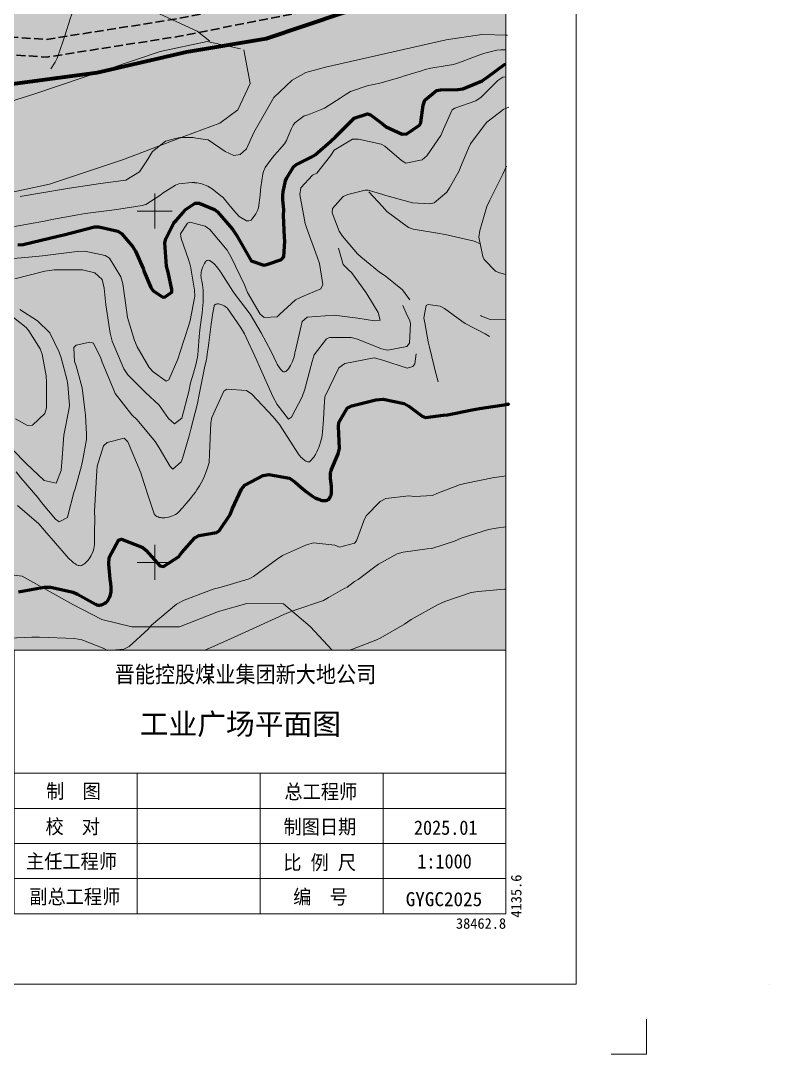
# Model space of a CAD drawing. Header units: inches. Extents: x 38461960 to 38462875, y 4135560 to 4136840.
# Drawn here: x 38462661.8 to 38462875, y 4135560 to 4135854.2 of the extents above; entities that cross this region are included whole.
import ezdxf

# ---------------------------------------------------------------- set-up
doc = ezdxf.new("R2010")
doc.units = ezdxf.units.IN
doc.header["$MEASUREMENT"] = 0
doc.linetypes.add('建筑中的公路', pattern=[0.006, 0.0025, -0.001, 0.0025])
doc.layers.get('0').update_dxf_attribs({"lineweight": 0})
doc.layers.add('图形修饰', color=7, linetype='Continuous', lineweight=0)
doc.layers.add('经纬网', color=7, linetype='Continuous', lineweight=0)
doc.layers.add('地面等高线', color=3, linetype='Continuous', lineweight=0, true_color=0x00ff00)
doc.layers.add('河流', color=4, linetype='Continuous', lineweight=0, true_color=0x00ffff)
doc.styles.add('仿宋', font='')
doc.styles.add('宋体', font='')
doc.styles.add('黑体', font='')
doc.styles.get('仿宋').set_extended_font_data('仿宋')
doc.styles.get('宋体').set_extended_font_data('宋体')
doc.styles.get('黑体').set_extended_font_data('黑体')

msp = doc.modelspace()

# ---------------------------------------------------------------- hatches: boundary and pattern name
at = {"lineweight": 120, "true_color": 0x00ff00}
h = msp.add_hatch(dxfattribs=at)
h.set_pattern_fill('巨砾', color=3, scale=8333.333333, style=0, pattern_type=2)
h.set_pattern_definition([(97.35238, (38462017.5, 4135612.5), (-150, 1150), [1.3024, -1561.5476]), (112.47943, (38462017.3333, 4135613.7917), (350, -850), [1.3077, -1567.9278]), (127.74681, (38462016.8333, 4135615), (850, -1100), [1.3068, -1958.92276]), (142.25319, (38462016.0333, 4135616.0333), (-1100, 850), [1.3068, -1958.92276]), (157.52057, (38462015, 4135616.8333), (-850, 350), [1.3077, -1567.9278]), (172.64762, (38462013.7917, 4135617.3333), (1150, -150), [1.3024, -1561.5476]), (187.35238, (38462012.5, 4135617.5), (-1150, -150), [1.3024, -1561.5476]), (202.47943, (38462011.2083, 4135617.3333), (850, 350), [1.3077, -1567.9278]), (217.74681, (38462010, 4135616.8333), (1100, 850), [1.3068, -1958.92276]), (232.25319, (38462008.9667, 4135616.0333), (-850, -1100), [1.3068, -1958.92276]), (247.52057, (38462008.1667, 4135615), (-350, -850), [1.3077, -1567.9278]), (262.64762, (38462007.6667, 4135613.7917), (150, 1150), [1.3024, -1561.5476]), (277.35238, (38462007.5, 4135612.5), (150, -1150), [1.3024, -1561.5476]), (292.47943, (38462007.6667, 4135611.2083), (-350, 850), [1.3077, -1567.9278]), (307.74681, (38462008.1667, 4135610), (-850, 1100), [1.3068, -1958.92276]), (322.25319, (38462008.9667, 4135608.9667), (1100, -850), [1.3068, -1958.92276]), (337.52057, (38462010, 4135608.1667), (850, -350), [1.3077, -1567.9278]), (352.64762, (38462011.2083, 4135607.6667), (-1150, 150), [1.3024, -1561.5476]), (7.35238, (38462012.5, 4135607.5), (1150, 150), [1.3024, -1561.5476]), (22.47943, (38462013.7917, 4135607.6667), (-850, -350), [1.3077, -1567.9278]), (37.74681, (38462015, 4135608.1667), (-1100, -850), [1.3068, -1958.92276]), (52.25319, (38462016.0333, 4135608.9667), (850, 1100), [1.3068, -1958.92276]), (67.52057, (38462016.8333, 4135610), (350, 850), [1.3077, -1567.9278]), (82.64762, (38462017.3333, 4135611.2083), (-150, -1150), [1.3024, -1561.5476]), (97.35238, (38461992.5, 4135587.5), (-150, 1150), [1.3024, -1561.5476]), (112.47943, (38461992.3333, 4135588.7917), (350, -850), [1.3077, -1567.9278]), (127.74681, (38461991.8333, 4135590), (850, -1100), [1.3068, -1958.92276]), (142.25319, (38461991.0333, 4135591.0333), (-1100, 850), [1.3068, -1958.92276]), (157.52057, (38461990, 4135591.8333), (-850, 350), [1.3077, -1567.9278]), (172.64762, (38461988.7917, 4135592.3333), (1150, -150), [1.3024, -1561.5476]), (187.35238, (38461987.5, 4135592.5), (-1150, -150), [1.3024, -1561.5476]), (202.47943, (38461986.2083, 4135592.3333), (850, 350), [1.3077, -1567.9278]), (217.74681, (38461985, 4135591.8333), (1100, 850), [1.3068, -1958.92276]), (232.25319, (38461983.9667, 4135591.0333), (-850, -1100), [1.3068, -1958.92276]), (247.52057, (38461983.1667, 4135590), (-350, -850), [1.3077, -1567.9278]), (262.64762, (38461982.6667, 4135588.7917), (150, 1150), [1.3024, -1561.5476]), (277.35238, (38461982.5, 4135587.5), (150, -1150), [1.3024, -1561.5476]), (292.47943, (38461982.6667, 4135586.2083), (-350, 850), [1.3077, -1567.9278]), (307.74681, (38461983.1667, 4135585), (-850, 1100), [1.3068, -1958.92276]), (322.25319, (38461983.9667, 4135583.9667), (1100, -850), [1.3068, -1958.92276]), (337.52057, (38461985, 4135583.1667), (850, -350), [1.3077, -1567.9278]), (352.64762, (38461986.2083, 4135582.6667), (-1150, 150), [1.3024, -1561.5476]), (7.35238, (38461987.5, 4135582.5), (1150, 150), [1.3024, -1561.5476]), (22.47943, (38461988.7917, 4135582.6667), (-850, -350), [1.3077, -1567.9278]), (37.74681, (38461990, 4135583.1667), (-1100, -850), [1.3068, -1958.92276]), (52.25319, (38461991.0333, 4135583.9667), (850, 1100), [1.3068, -1958.92276]), (67.52057, (38461991.8333, 4135585), (350, 850), [1.3077, -1567.9278]), (82.64762, (38461992.3333, 4135586.2083), (-150, -1150), [1.3024, -1561.5476])])
h.paths.add_polyline_path([(38462660, 4135600), (38462660, 4135675), (38462800, 4135675), (38462800, 4136800), (38462000, 4136800), (38462000, 4135600)], flags=17)
h.paths.add_polyline_path([(38462396.93, 4136644.89), (38462451.42, 4136622.46), (38462487.74, 4136600.87), (38462505.33, 4136589.81), (38462503.48, 4136560.97), (38462492.45, 4136536.45), (38462489.06, 4136523.08), (38462478.39, 4136495.53), (38462468.47, 4136462.35), (38462468.2, 4136443.1), (38462476.65, 4136393.87), (38462478.05, 4136375.59), (38462476.15, 4136365.62), (38462473.19, 4136361.37), (38462467.55, 4136359.33), (38462461.56, 4136358.29), (38462450.42, 4136355.44), (38462448.26, 4136353.21), (38462447, 4136341.8), (38462449.04, 4136311.33), (38462448.21, 4136269.54), (38462447.17, 4136256.39), (38462447.75, 4136243.19), (38462448.23, 4136239.77), (38462448.78, 4136236.96), (38462449.26, 4136235.12), (38462458.24, 4136213.14), (38462472.79, 4136161.02), (38462480.46, 4136112.33), (38462477.29, 4135986.92), (38462472.12, 4135891.12), (38462475.29, 4135864.27), (38462478.87, 4135842.7), (38462473.98, 4135822.18), (38462401.35, 4135733.71), (38462325.15, 4135660.69), (38462251.07, 4135600.02), (38462101.17, 4135603.82), (38462175.51, 4135691.05), (38462233.46, 4135765.13), (38462243.78, 4135793.44), (38462248.27, 4135805.88), (38462259.92, 4135837.63), (38462296.44, 4135908.69), (38462304.1, 4135930.5), (38462264.94, 4135961.98), (38462265.47, 4136026.01), (38462271.71, 4136058.7), (38462279.64, 4136078.81), (38462310.86, 4136106.33), (38462297.49, 4136133.43), (38462238.64, 4136182.82), (38462195.33, 4136180.71), (38462177.89, 4136193.49), (38462167.97, 4136218.63), (38462184.49, 4136241.46), (38462199.06, 4136246.01), (38462221.42, 4136258.45), (38462242.06, 4136288.87), (38462219.3, 4136310.84), (38462202.63, 4136311.63), (38462180.14, 4136325.12), (38462175.38, 4136354.76), (38462180.14, 4136398.68), (38462188.75, 4136421.38), (38462204.47, 4136444.93), (38462208.06, 4136473.11), (38462197.85, 4136513.99), (38462193.09, 4136530.92), (38462193.9, 4136584.41), (38462197.08, 4136626.22), (38462223.54, 4136719.35), (38462246.29, 4136716.18), (38462287.94, 4136693.24), (38462313.34, 4136680.54), (38462352.5, 4136663.87), (38462375.49, 4136651.58)], flags=0)

# ---------------------------------------------------------------- linework, layer by layer
at = {"color": 7, "lineweight": 30}
msp.add_line((38462875, 4135580), (38462875, 4135580), dxfattribs=at)
at = {"color": 7, "lineweight": 0}
for p, q in [((38462840, 4135560), (38462840, 4135570)), ((38462830, 4135560), (38462840, 4135560))]:
    msp.add_line(p, q, dxfattribs=at)
at = {"color": 7, "lineweight": 20, "flags": 128}
msp.add_lwpolyline([(38461980, 4135580), (38462820, 4135580), (38462820, 4136820), (38462820, 4136820), (38461980, 4136820), (38461980, 4136820), (38461980, 4135580)], dxfattribs=at)
at = {"color": 7, "lineweight": 9, "flags": 128}
msp.add_lwpolyline([(38462000, 4136800), (38462000, 4135600), (38462800, 4135600), (38462800, 4136800), (38462800, 4136800), (38462000, 4136800)], dxfattribs=at)
at = {"color": 7, "linetype": '建筑中的公路', "lineweight": 30, "ltscale": 1000, "flags": 128}
for points in [[(38462417.51, 4135856.83), (38462460.35, 4135854.65), (38462511.42, 4135855.18), (38462539.99, 4135852.01), (38462602.96, 4135853.07), (38462669.11, 4135848.83), (38462706.15, 4135854.65), (38462743.72, 4135862.06), (38462773.36, 4135874.76), (38462800, 4135884.75)], [(38462416.02, 4135851.9), (38462460.25, 4135849.65), (38462511.17, 4135850.18), (38462539.76, 4135847), (38462602.85, 4135848.06), (38462669.34, 4135843.81), (38462707.02, 4135849.73), (38462745.21, 4135857.26), (38462775.22, 4135870.12), (38462800, 4135879.41)]]:
    msp.add_lwpolyline(points, dxfattribs=at)
at = {"layer": '图形修饰', "color": 7}
for p, q in [((38462800, 4135640), (38462660, 4135640)), ((38462695, 4135600), (38462695, 4135640)), ((38462730, 4135600), (38462730, 4135640)), ((38462765, 4135600), (38462765, 4135640)), ((38462800, 4135630), (38462660, 4135630)), ((38462800, 4135620), (38462660, 4135620)), ((38462800, 4135610), (38462660, 4135610))]:
    msp.add_line(p, q, dxfattribs=at)
at = {"layer": '图形修饰', "color": 7, "linetype": 'Continuous', "lineweight": 9, "flags": 128}
msp.add_lwpolyline([(38462660, 4135600), (38462800, 4135600), (38462800, 4135675), (38462660, 4135675), (38462660, 4135600)], dxfattribs=at)
at = {"layer": '地面等高线', "color": 55, "lineweight": 18, "true_color": 0xa59152, "flags": 128}
for points in [[(38462556.21, 4135829.12), (38462600.54, 4135853.29), (38462627.31, 4135865.36), (38462648.07, 4135873.31), (38462659.22, 4135874.31), (38462667.61, 4135873.36), (38462676.8, 4135869.3), (38462692.07, 4135860.44), (38462712.07, 4135851.21), (38462715.72, 4135848.36)], [(38462691, 4135861.05), (38462689.87, 4135861.07), (38462689.16, 4135861.1), (38462687, 4135861.11), (38462684.2, 4135861.65), (38462683.49, 4135861.79), (38462681.26, 4135861.96), (38462678.49, 4135860.31), (38462677.91, 4135859.57), (38462676.29, 4135855.76), (38462676.01, 4135854.95), (38462674.42, 4135849.88), (38462673.94, 4135848.46), (38462672.18, 4135843.5), (38462671.64, 4135842.36), (38462670.37, 4135840.43)], [(38462711.73, 4135820.74), (38462715.17, 4135820.29), (38462720.09, 4135816.95), (38462722.55, 4135815.77), (38462724.33, 4135816.12), (38462726.12, 4135817.71), (38462728.18, 4135822.34), (38462733.91, 4135832.29), (38462739.17, 4135837.27), (38462743, 4135839.42), (38462748.6, 4135840.98), (38462782.96, 4135848.71), (38462793.1, 4135850.21), (38462800.43, 4135850.05), (38462800, 4135850.06)], [(38462564.08, 4135783.76), (38462576.42, 4135793.95), (38462593.54, 4135805.8), (38462612.6, 4135815.54), (38462633.08, 4135823.08), (38462665.6, 4135833.24), (38462701.53, 4135845.43), (38462714.91, 4135848.2), (38462724.39, 4135846.12)], [(38462711.34, 4135808.04), (38462711.99, 4135808), (38462712.54, 4135807.93), (38462713.15, 4135807.81), (38462715.07, 4135807.11), (38462715.83, 4135806.63), (38462716.34, 4135806.27), (38462718.83, 4135804.36), (38462719.44, 4135803.85), (38462720.24, 4135802.9), (38462722.4, 4135800.2), (38462723.23, 4135799.33), (38462724.02, 4135798.48), (38462726.08, 4135797.16), (38462726.81, 4135797.16), (38462727.46, 4135797.41), (38462728.82, 4135799.18), (38462729.3, 4135800.16), (38462729.52, 4135800.88), (38462730.01, 4135804.55), (38462730.1, 4135805.92), (38462730.17, 4135806.8), (38462730.74, 4135810.57), (38462730.97, 4135811.29), (38462731.41, 4135812.34), (38462733.24, 4135814.87), (38462734.04, 4135815.81), (38462734.88, 4135816.71), (38462736.97, 4135819.13), (38462737.52, 4135820.07), (38462737.93, 4135821.01), (38462738.92, 4135823.51), (38462739.44, 4135824.45), (38462739.84, 4135825.07), (38462742.5, 4135827.05), (38462743.27, 4135827.3), (38462744.32, 4135827.65), (38462747.2, 4135828.76), (38462748.29, 4135829.3), (38462749.42, 4135829.94), (38462752.81, 4135832.14), (38462754.2, 4135833.04), (38462755.76, 4135833.97), (38462760.49, 4135835.64), (38462762.31, 4135836.03), (38462764.06, 4135836.38), (38462768.49, 4135837.59), (38462770.1, 4135838.12), (38462771.15, 4135838.44), (38462775.95, 4135839.94), (38462777.01, 4135840.26), (38462778.64, 4135840.61), (38462783.3, 4135841.38), (38462785.08, 4135841.73), (38462786.79, 4135842.27), (38462791.01, 4135843.87), (38462792.57, 4135844.44), (38462794.03, 4135844.94), (38462797.41, 4135845.75), (38462798.57, 4135845.86), (38462799.3, 4135845.89), (38462800, 4135845.86)], [(38462694.23, 4135763.16), (38462694.95, 4135761.34), (38462698.43, 4135755.45), (38462699.52, 4135754.24), (38462703.25, 4135751.56), (38462703.98, 4135752), (38462706.54, 4135757.79), (38462707.23, 4135759.9), (38462709.68, 4135767.51), (38462710.12, 4135768.81), (38462711.39, 4135775.74), (38462711.35, 4135777.52), (38462710.19, 4135784.33), (38462709.58, 4135786.24), (38462707.53, 4135792.2), (38462707.29, 4135793.46), (38462709.32, 4135796.57), (38462709.97, 4135796.86), (38462714.38, 4135795.71), (38462715.72, 4135794.7), (38462720.57, 4135788.81), (38462721.74, 4135786.83), (38462725.54, 4135778.96), (38462726.39, 4135776.85), (38462729.98, 4135770.64), (38462731.12, 4135769.67), (38462734.85, 4135769.86), (38462735.5, 4135770.51), (38462740.12, 4135774.76), (38462741.87, 4135775.53), (38462747.3, 4135777.83), (38462747.87, 4135779.04), (38462746.91, 4135785.04), (38462746.26, 4135786.95), (38462743.32, 4135795.02), (38462742.79, 4135796.48), (38462741.31, 4135804.67), (38462741.59, 4135806.57), (38462744.92, 4135810.22), (38462746.14, 4135810.74), (38462750.08, 4135815.72), (38462751.13, 4135817.3), (38462756.33, 4135820.41), (38462757.99, 4135820.49), (38462764.47, 4135819.06), (38462765.52, 4135818.49), (38462770.26, 4135814.39), (38462771.47, 4135813.62), (38462776.14, 4135814.58), (38462777.43, 4135815.72), (38462781.5, 4135821.46), (38462782.19, 4135823.25), (38462784.67, 4135828.75), (38462785.4, 4135829.24), (38462791.4, 4135831.38), (38462792.9, 4135832.39), (38462797.65, 4135837.12), (38462799.11, 4135838.05), (38462800, 4135838.22)], [(38462711.73, 4135820.74), (38462710.92, 4135820.91), (38462707.27, 4135820.89), (38462706.25, 4135820.75), (38462703.08, 4135819.85), (38462699.36, 4135816.91), (38462697.56, 4135813.98), (38462695.67, 4135811.14), (38462691.78, 4135808.82), (38462690.26, 4135808.55), (38462683.91, 4135807.72), (38462682.12, 4135807.42), (38462675.73, 4135806.51), (38462674.62, 4135806.31), (38462667.83, 4135805.14), (38462661.65, 4135804.11)], [(38462711.27, 4135808.08), (38462710.52, 4135808.15), (38462706.87, 4135807.75), (38462705.89, 4135807.35), (38462702.35, 4135805.22), (38462701.43, 4135804.45), (38462697.41, 4135801.89), (38462696.39, 4135801.58), (38462689.77, 4135800.48), (38462687.75, 4135800.28), (38462680.15, 4135799.28), (38462678.05, 4135798.88), (38462670.69, 4135797.54), (38462668.63, 4135797.14), (38462660.08, 4135795.56)], [(38462761, 4135805.44), (38462764.85, 4135801.31), (38462766.1, 4135799.85), (38462772.25, 4135795.26)], [(38462772.25, 4135795.26), (38462773.55, 4135794.81), (38462781.09, 4135793.62), (38462783.19, 4135793.21), (38462790.97, 4135791.42), (38462792.71, 4135790.69)], [(38462656.61, 4135786.2), (38462666.14, 4135787.04), (38462668.04, 4135787.28), (38462677.89, 4135788.52), (38462680.08, 4135788.55), (38462685.92, 4135787.33), (38462687.09, 4135786.6), (38462690.37, 4135781.28), (38462690.93, 4135779.26), (38462692.09, 4135771.07), (38462692.25, 4135769.69), (38462694.23, 4135763.16)], [(38462734.89, 4135756.39), (38462735.12, 4135755.98), (38462735.59, 4135755.27), (38462735.78, 4135755.02), (38462735.95, 4135754.82), (38462736.25, 4135754.52), (38462736.47, 4135754.36), (38462736.63, 4135754.27), (38462736.74, 4135754.22), (38462736.91, 4135754.2), (38462737.06, 4135754.23), (38462737.28, 4135754.35), (38462737.5, 4135754.5), (38462737.7, 4135754.69), (38462737.88, 4135754.89), (38462738.06, 4135755.1), (38462738.38, 4135755.55), (38462738.65, 4135755.99), (38462738.87, 4135756.4), (38462739.22, 4135757.17), (38462739.45, 4135757.77), (38462739.6, 4135758.21), (38462739.77, 4135758.88), (38462739.88, 4135759.51), (38462739.91, 4135759.74), (38462739.94, 4135759.97), (38462741.98, 4135768.52), (38462743.36, 4135769.81), (38462751.1, 4135770.33), (38462757.87, 4135769.5), (38462762.53, 4135768.77), (38462764.15, 4135768.89), (38462763.66, 4135771.16), (38462760.63, 4135775.98), (38462760.03, 4135777), (38462756.02, 4135782.48), (38462755.25, 4135783.21), (38462753.68, 4135784.8), (38462752.32, 4135789.42)], [(38462660.13, 4135780.68), (38462668.73, 4135782.86), (38462671.4, 4135783.22), (38462679.43, 4135783.29), (38462682.95, 4135782.43), (38462685.01, 4135780.52), (38462685.62, 4135778.01), (38462686.1, 4135773.31), (38462687.3, 4135765.28), (38462687.86, 4135762.93), (38462691.18, 4135755.1), (38462692.35, 4135753.4), (38462697.37, 4135748.36), (38462701.21, 4135744.79), (38462703.88, 4135740.94), (38462705.62, 4135739.39), (38462707.73, 4135741.05), (38462709.73, 4135748.63), (38462710.22, 4135751.14), (38462711, 4135753.89), (38462711.78, 4135756.65), (38462712, 4135757.57), (38462712.15, 4135758.39), (38462712.25, 4135759.11), (38462712.37, 4135760.39), (38462712.62, 4135764.23), (38462712.83, 4135766.21), (38462713.3, 4135769.69), (38462713.47, 4135771), (38462713.6, 4135772.15), (38462713.69, 4135773.15), (38462713.76, 4135774.02), (38462713.82, 4135775.54), (38462713.81, 4135776.68), (38462713.76, 4135777.53), (38462713.71, 4135778.16), (38462713.59, 4135779.11), (38462713.41, 4135780.06), (38462713.33, 4135780.43), (38462713.25, 4135780.81), (38462713.2, 4135781.11), (38462713.15, 4135781.67), (38462713.17, 4135782.17), (38462713.22, 4135782.6), (38462713.3, 4135782.98), (38462713.49, 4135783.64), (38462713.68, 4135784.12), (38462713.85, 4135784.48), (38462714.14, 4135785.02), (38462714.47, 4135785.54), (38462714.58, 4135785.68), (38462714.69, 4135785.79), (38462714.8, 4135785.87), (38462715.02, 4135785.96), (38462715.25, 4135785.99), (38462715.48, 4135785.95), (38462715.69, 4135785.88), (38462715.9, 4135785.77), (38462716.1, 4135785.65), (38462716.48, 4135785.36), (38462716.82, 4135785.05), (38462717.11, 4135784.74), (38462717.6, 4135784.17), (38462717.95, 4135783.73), (38462718.2, 4135783.4), (38462718.53, 4135782.93), (38462718.68, 4135782.71), (38462718.82, 4135782.51), (38462718.86, 4135782.45), (38462722.21, 4135777.22), (38462722.86, 4135776.21), (38462727.15, 4135770.65), (38462730.3, 4135765.29), (38462733.17, 4135760.02), (38462733.92, 4135758.42), (38462734.67, 4135756.82), (38462734.89, 4135756.39)], [(38462656.78, 4135735.1), (38462662.32, 4135729.17), (38462663.41, 4135728.11), (38462668.51, 4135723.32), (38462671.91, 4135722.55), (38462673.34, 4135726.15), (38462673.59, 4135729.72), (38462674.12, 4135736.16), (38462675.51, 4135743.45), (38462675.68, 4135744.67), (38462675.24, 4135750.59), (38462674.92, 4135752.13), (38462673.31, 4135758.17), (38462672.78, 4135759.83), (38462670.08, 4135765.35), (38462666.6, 4135768.72), (38462661.62, 4135772.01)], [(38462660.3, 4135740.89), (38462662.05, 4135739.93), (38462663.79, 4135738.97), (38462665.21, 4135739.05), (38462668.74, 4135742.37), (38462669.15, 4135744.03), (38462669.16, 4135751.17), (38462669.04, 4135753.11), (38462667.96, 4135759.27), (38462667.39, 4135760.77), (38462664.16, 4135765.93), (38462663.35, 4135766.82), (38462658.01, 4135771.12)], [(38462660.49, 4135725.77), (38462661.82, 4135724.06), (38462666.68, 4135718.46), (38462667.77, 4135717), (38462671.78, 4135712.34), (38462672.75, 4135711.52), (38462675.18, 4135712.78), (38462675.3, 4135713.63), (38462676.93, 4135719.86), (38462677.38, 4135720.96), (38462679.18, 4135727.48), (38462679.54, 4135729.26), (38462680.53, 4135735.02), (38462680.57, 4135736.48), (38462680.25, 4135741.87), (38462680.13, 4135743.41), (38462679.29, 4135749.65), (38462679.05, 4135750.7), (38462677.6, 4135755.93), (38462677.16, 4135757.15), (38462676.96, 4135761.16), (38462677.65, 4135761.85), (38462681.5, 4135762.7), (38462682.51, 4135762.41), (38462684.61, 4135758.15), (38462685.02, 4135756.98), (38462688.13, 4135749.47), (38462688.73, 4135748.09), (38462693.46, 4135741.97), (38462695, 4135740.59), (38462700.14, 4135734.42), (38462701.23, 4135732.59), (38462704.42, 4135727.28), (38462705.11, 4135726.51), (38462707.55, 4135728.61), (38462707.91, 4135729.54), (38462709.75, 4135736.02), (38462710.28, 4135737.89), (38462712.15, 4135745.18), (38462712.56, 4135747.29), (38462714.16, 4135755.35), (38462714.6, 4135757.33), (38462714.78, 4135758.33), (38462714.95, 4135759.33), (38462715.22, 4135761.03), (38462715.42, 4135762.52), (38462716.04, 4135767.75), (38462716.21, 4135769.05), (38462716.51, 4135771), (38462716.68, 4135771.97), (38462716.88, 4135772.94), (38462716.96, 4135773.16), (38462717.08, 4135773.31), (38462717.23, 4135773.42), (38462717.4, 4135773.49), (38462717.57, 4135773.53), (38462717.76, 4135773.55), (38462718.13, 4135773.54), (38462718.49, 4135773.48), (38462718.81, 4135773.39), (38462719.37, 4135773.18), (38462719.77, 4135772.99), (38462720.05, 4135772.82), (38462720.42, 4135772.55), (38462720.57, 4135772.41), (38462720.7, 4135772.27), (38462720.77, 4135772.19), (38462720.83, 4135772.12), (38462724.43, 4135766.92), (38462725.52, 4135765.06), (38462729.03, 4135757.43), (38462729.76, 4135755.93), (38462733.64, 4135747.21), (38462734.85, 4135744.98), (38462738.12, 4135740.76), (38462738.98, 4135741.29), (38462741.94, 4135747.12), (38462742.72, 4135749.31), (38462744.84, 4135757.21), (38462745.37, 4135759.03), (38462748.9, 4135763.6), (38462749.71, 4135764.01), (38462755.91, 4135764.04), (38462757.74, 4135763.51), (38462764.54, 4135760.82), (38462766.32, 4135760.41), (38462771.75, 4135761.46), (38462772.57, 4135762.43), (38462772.82, 4135768.02)], [(38462772.82, 4135768.02), (38462772.54, 4135769.04), (38462771.91, 4135770.24), (38462770.66, 4135773.14)], [(38462792.73, 4135770.24), (38462793.05, 4135770.06)], [(38462793.05, 4135770.06), (38462795.48, 4135769.08), (38462800, 4135768.99)], [(38462747.67, 4135736.29), (38462747.75, 4135737.09), (38462748.01, 4135740.68), (38462748.26, 4135744.27), (38462748.47, 4135747.07), (38462752.37, 4135755.33), (38462754.12, 4135756.58), (38462762.47, 4135758.19), (38462764.9, 4135757.58), (38462771.91, 4135755.26), (38462773.45, 4135755.74), (38462774.07, 4135756.53), (38462774.44, 4135759.32)], [(38462680.23, 4135699.84), (38462680.49, 4135700.08), (38462680.95, 4135700.57), (38462681.33, 4135701.06), (38462681.64, 4135701.52), (38462681.89, 4135701.94), (38462682.09, 4135702.31), (38462682.39, 4135703), (38462682.57, 4135703.52), (38462682.68, 4135703.91), (38462682.79, 4135704.5), (38462682.83, 4135705.08), (38462682.87, 4135708.74), (38462682.92, 4135712.4), (38462682.84, 4135714.59), (38462683.47, 4135726.06), (38462683.59, 4135727.43), (38462685.43, 4135733.19), (38462686.48, 4135734.16), (38462691.27, 4135735.36), (38462692.36, 4135734.35), (38462696.03, 4135725.47), (38462696.88, 4135722.71), (38462698.32, 4135718.39), (38462699.76, 4135714.06), (38462699.84, 4135713.86), (38462699.94, 4135713.69), (38462700.05, 4135713.53), (38462700.32, 4135713.27), (38462700.62, 4135713.07), (38462700.94, 4135712.93), (38462701.27, 4135712.82), (38462701.6, 4135712.76), (38462701.93, 4135712.71), (38462702.25, 4135712.7), (38462702.87, 4135712.71), (38462703.42, 4135712.78), (38462703.91, 4135712.87), (38462704.33, 4135712.98), (38462705.04, 4135713.22), (38462705.54, 4135713.45), (38462705.88, 4135713.64), (38462706.35, 4135713.96), (38462706.55, 4135714.13), (38462706.73, 4135714.31), (38462707.88, 4135715.55), (38462708.88, 4135716.66), (38462709.73, 4135717.65), (38462710.46, 4135718.54), (38462711.07, 4135719.33), (38462711.59, 4135720.03), (38462712.02, 4135720.66), (38462712.74, 4135721.78), (38462713.23, 4135722.64), (38462713.58, 4135723.3), (38462714.04, 4135724.31), (38462714.45, 4135725.34), (38462714.99, 4135726.87), (38462715.53, 4135728.4), (38462715.62, 4135730.87), (38462715.99, 4135739.74), (38462716.24, 4135741.24), (38462719.62, 4135748.73), (38462720.51, 4135749.34), (38462726.14, 4135748.89), (38462727.6, 4135747.83), (38462733.75, 4135741.38), (38462735.53, 4135739.22), (38462740.95, 4135730.79), (38462741.04, 4135730.66), (38462741.14, 4135730.53), (38462741.29, 4135730.35), (38462741.61, 4135729.98), (38462741.93, 4135729.65), (38462742.24, 4135729.37), (38462742.51, 4135729.15), (38462742.76, 4135728.97), (38462742.97, 4135728.84), (38462743.16, 4135728.74), (38462743.48, 4135728.63), (38462743.7, 4135728.59), (38462743.86, 4135728.6), (38462744.08, 4135728.66), (38462744.19, 4135728.72), (38462744.28, 4135728.8), (38462744.64, 4135729.18), (38462744.96, 4135729.57), (38462745.25, 4135729.95), (38462745.75, 4135730.72), (38462746.15, 4135731.44), (38462746.47, 4135732.11), (38462746.73, 4135732.71), (38462746.93, 4135733.24), (38462747.23, 4135734.2), (38462747.42, 4135734.92), (38462747.53, 4135735.47), (38462747.67, 4135736.29)], [(38462685.32, 4135675.62), (38462686.54, 4135674.97), (38462691.16, 4135675.33), (38462692.74, 4135676.09), (38462698.1, 4135681.03), (38462699.11, 4135682.12), (38462706.18, 4135688.07), (38462708.33, 4135689.24), (38462716.6, 4135692.39), (38462718.95, 4135692.91), (38462726.9, 4135695.33), (38462728.15, 4135696.02), (38462734.61, 4135700.71), (38462736.39, 4135701.96), (38462743.2, 4135705.03), (38462745.19, 4135705.59), (38462751.27, 4135704.94), (38462752.61, 4135704.33), (38462756.9, 4135705.45), (38462757.43, 4135706.18), (38462759.55, 4135711.81), (38462760.24, 4135713.27), (38462764.18, 4135717.36), (38462765.84, 4135718.21), (38462772.33, 4135718.97), (38462773.95, 4135718.72), (38462779.13, 4135719.04), (38462780.35, 4135719.56), (38462786.76, 4135722.06), (38462788.26, 4135722.43), (38462796.69, 4135724.16), (38462798.96, 4135724.48), (38462800, 4135724.65)], [(38462660.88, 4135716.16), (38462666.99, 4135711.01), (38462668.57, 4135709.06), (38462674.88, 4135701.87), (38462674.98, 4135701.75), (38462675.08, 4135701.63), (38462675.29, 4135701.39), (38462675.72, 4135700.91), (38462676.15, 4135700.5), (38462676.54, 4135700.15), (38462676.9, 4135699.86), (38462677.22, 4135699.64), (38462677.51, 4135699.47), (38462677.75, 4135699.33), (38462678.17, 4135699.16), (38462678.48, 4135699.09), (38462678.71, 4135699.06), (38462679.03, 4135699.09), (38462679.18, 4135699.14), (38462679.33, 4135699.2), (38462679.65, 4135699.39), (38462679.95, 4135699.61), (38462680.23, 4135699.84)], [(38462754.82, 4135692.99), (38462756.88, 4135694.55), (38462757.89, 4135695.15), (38462762.27, 4135698.43), (38462763.67, 4135699.47), (38462769.05, 4135702.44), (38462770.7, 4135702.87), (38462777.59, 4135703.82), (38462778.86, 4135703.95), (38462785.32, 4135706.08), (38462787.2, 4135706.9), (38462795.06, 4135709.33), (38462797.24, 4135709.75), (38462800, 4135710.13)], [(38462720.55, 4135677.75), (38462727.81, 4135681.07), (38462737.58, 4135685.55), (38462740.14, 4135686.52), (38462748.05, 4135689.14), (38462749.51, 4135689.99), (38462754.13, 4135692.62), (38462754.78, 4135692.82)], [(38462755.44, 4135675), (38462756.28, 4135675.28), (38462762.97, 4135677.89), (38462764.19, 4135678.45), (38462771.1, 4135682.42), (38462773.02, 4135683.71), (38462780.55, 4135687.89), (38462782.64, 4135688.88), (38462790.07, 4135691.4), (38462792.07, 4135691.69), (38462799.57, 4135692.38), (38462800, 4135692.41)], [(38462651.93, 4135678.14), (38462665.02, 4135678.73), (38462667.21, 4135678.73), (38462677.1, 4135678.31), (38462679.21, 4135677.94), (38462685.32, 4135675.62)], [(38462714.29, 4135675), (38462715.56, 4135675.62), (38462720.55, 4135677.75)]]:
    msp.add_lwpolyline(points, dxfattribs=at)
at = {"layer": '地面等高线', "color": 1, "lineweight": 0, "true_color": 0xff0000, "flags": 128}
for points in [[(38462556.07, 4135828.86), (38462518.86, 4135803.63), (38462497.6, 4135788.59), (38462496.58, 4135785.79), (38462498.28, 4135784.69), (38462524.54, 4135782.18), (38462556.84, 4135781.56), (38462570.26, 4135780.93), (38462580.02, 4135779.21), (38462586.18, 4135778.96), (38462602.12, 4135784.37), (38462618.42, 4135794.23), (38462640.2, 4135801.33), (38462670, 4135807.6), (38462691.12, 4135814.66), (38462708.28, 4135821.2), (38462718.54, 4135824.99), (38462723.69, 4135828.84), (38462727.15, 4135836.29), (38462725.34, 4135845.9)], [(38462750.56, 4135675), (38462744.25, 4135681.73), (38462736.64, 4135688.22), (38462726.18, 4135688.32), (38462718.15, 4135686.06), (38462707.08, 4135681.62), (38462693.51, 4135681.69), (38462684.96, 4135683.73), (38462676.66, 4135687.99), (38462662.28, 4135696.04), (38462649.92, 4135697.56)]]:
    msp.add_lwpolyline(points, dxfattribs=at)
at = {"layer": '地面等高线', "color": 3, "lineweight": 60, "true_color": 0x00ff00, "flags": 128}
for points in [[(38462660.97, 4135790.35), (38462662.56, 4135790.51), (38462672.42, 4135792.8), (38462674.11, 4135793.23), (38462682.86, 4135795.45), (38462684.08, 4135795.48), (38462689.51, 4135794.25), (38462690.56, 4135793.58), (38462693.8, 4135789.82), (38462694.5, 4135788.57), (38462696.66, 4135783.6), (38462696.99, 4135782.73), (38462698.88, 4135778.23), (38462699.55, 4135777.32), (38462702.29, 4135775.49), (38462703, 4135775.59), (38462704.89, 4135776.94), (38462704.89, 4135777.68), (38462703.85, 4135782.55), (38462703.35, 4135784.27), (38462702.88, 4135790.92), (38462703.12, 4135792.04), (38462705.39, 4135796.59), (38462706.1, 4135797.34), (38462708.13, 4135799.53), (38462708.61, 4135800.3), (38462711.55, 4135802.26), (38462712.63, 4135802.22), (38462717.05, 4135800.46), (38462717.83, 4135799.75), (38462722.18, 4135794.84), (38462723.25, 4135793.15), (38462726.69, 4135787.14), (38462727.46, 4135785.85), (38462731.01, 4135784.6), (38462732.16, 4135784.9), (38462736.11, 4135786.21), (38462736.72, 4135786.92), (38462737, 4135791.44), (38462736.93, 4135792.49), (38462736.7, 4135798.84), (38462736.71, 4135800.33), (38462736.47, 4135803.23), (38462736.48, 4135804.55), (38462736.58, 4135805.46), (38462737.26, 4135808.57), (38462737.56, 4135809.48), (38462739.49, 4135812.58), (38462740.37, 4135813.26), (38462744.5, 4135815.31), (38462745.65, 4135815.95), (38462750.11, 4135819.83), (38462751.46, 4135821.14), (38462756.17, 4135825.83), (38462756.81, 4135826.47), (38462760.59, 4135827.64), (38462761.47, 4135827.34), (38462764.84, 4135824.8), (38462765.89, 4135823.92), (38462770.45, 4135821.85), (38462771.76, 4135821.95), (38462775.42, 4135824.45), (38462775.79, 4135825.19), (38462776.47, 4135830.08), (38462776.88, 4135831.5), (38462780.19, 4135834.33), (38462781.34, 4135834.5), (38462786.31, 4135834.56), (38462787.72, 4135834.73), (38462793.23, 4135837.01), (38462794.82, 4135838.16), (38462799.63, 4135841.66), (38462800, 4135841.82)], [(38462750.1, 4135725.65), (38462750.17, 4135725.93), (38462750.25, 4135726.18), (38462750.32, 4135726.42), (38462752.25, 4135730.91), (38462752.56, 4135732.43), (38462752.33, 4135738.72), (38462752.4, 4135739.8), (38462754.74, 4135743.91), (38462756.16, 4135744.52), (38462762.98, 4135746.23), (38462765.01, 4135746.43), (38462771.02, 4135745.2), (38462772.33, 4135744.46), (38462776.11, 4135741.65), (38462777.12, 4135741.28), (38462782.12, 4135741.88), (38462783.31, 4135742.01), (38462790.37, 4135743.38), (38462792.49, 4135743.82), (38462800.77, 4135745.02), (38462800, 4135744.91)], [(38462661.17, 4135691.65), (38462668.53, 4135692.95), (38462670.32, 4135692.91), (38462676.8, 4135691.55), (38462677.95, 4135690.98), (38462680.54, 4135689.55), (38462683.12, 4135688.11), (38462683.32, 4135688.01), (38462683.52, 4135687.94), (38462683.92, 4135687.86), (38462684.28, 4135687.85), (38462684.6, 4135687.88), (38462684.88, 4135687.94), (38462685.12, 4135688.01), (38462685.54, 4135688.2), (38462685.84, 4135688.38), (38462686.05, 4135688.54), (38462686.35, 4135688.81), (38462686.61, 4135689.13), (38462686.86, 4135689.52), (38462687.06, 4135689.87), (38462687.21, 4135690.21), (38462687.33, 4135690.52), (38462687.48, 4135691.12), (38462687.56, 4135691.63), (38462687.59, 4135692.09), (38462687.58, 4135692.88), (38462687.47, 4135694.07), (38462687.33, 4135695.26), (38462687.14, 4135697.37), (38462686.95, 4135699.47), (38462687.05, 4135701.36), (38462689.66, 4135706.36), (38462690.57, 4135706.59), (38462696.62, 4135704.22), (38462697.53, 4135703.41), (38462701.44, 4135699.04), (38462702.52, 4135698.81), (38462706.74, 4135701.54), (38462707.66, 4135702.82), (38462711.38, 4135706.97), (38462712.63, 4135707.61), (38462717.6, 4135708.51), (38462718.37, 4135708.95), (38462721.49, 4135713.67), (38462722.13, 4135715.36), (38462724.67, 4135720.86), (38462725.69, 4135722.01), (38462730.9, 4135724.73), (38462732.52, 4135725), (38462738.39, 4135723.95), (38462739.98, 4135722.79), (38462741.61, 4135721.42), (38462743.25, 4135720.05), (38462743.59, 4135719.77), (38462743.95, 4135719.5), (38462744.31, 4135719.24), (38462745.05, 4135718.77), (38462745.72, 4135718.38), (38462746.33, 4135718.08), (38462746.86, 4135717.87), (38462747.32, 4135717.73), (38462747.7, 4135717.64), (38462748.03, 4135717.59), (38462748.31, 4135717.58), (38462748.54, 4135717.59), (38462748.74, 4135717.62), (38462749.06, 4135717.72), (38462749.28, 4135717.83), (38462749.44, 4135717.93), (38462749.65, 4135718.13), (38462749.83, 4135718.38), (38462750.05, 4135718.81), (38462750.2, 4135719.22), (38462750.29, 4135719.62), (38462750.34, 4135720), (38462750.37, 4135720.36), (38462750.36, 4135721.05), (38462750.3, 4135721.66), (38462750.03, 4135723.84), (38462750, 4135724.37), (38462750, 4135724.77), (38462750.05, 4135725.36), (38462750.1, 4135725.65)]]:
    msp.add_lwpolyline(points, dxfattribs=at)
at = {"layer": '地面等高线', "color": 3, "lineweight": 0, "true_color": 0x00ff00, "flags": 128}
for points in [[(38462772.63, 4135774.74), (38462771.33, 4135776.49), (38462770.51, 4135777.54), (38462765.62, 4135781.54), (38462764.01, 4135782.64), (38462758.68, 4135786.99), (38462757.77, 4135787.78), (38462753.49, 4135792.82), (38462752.54, 4135794.26), (38462750.48, 4135799.5), (38462750.58, 4135800.76), (38462753.61, 4135804.1), (38462754.96, 4135804.74), (38462759.94, 4135805.93), (38462760.76, 4135805.97), (38462764.94, 4135804.68), (38462765.81, 4135804.37), (38462771.68, 4135802.81), (38462773.37, 4135802.32), (38462778.3, 4135802.02), (38462779.52, 4135802.32), (38462783.15, 4135805.35), (38462783.9, 4135806.56), (38462786.64, 4135811.47), (38462787.08, 4135812.51), (38462789.38, 4135817.9), (38462789.91, 4135819.16), (38462793.47, 4135823.97), (38462794.52, 4135825.27), (38462799.43, 4135828.94), (38462800.83, 4135829.54), (38462800, 4135829.19)], [(38462800, 4135812.37), (38462800.19, 4135812.77), (38462799.09, 4135810.47), (38462795.38, 4135803.04), (38462794.59, 4135801.26), (38462792.54, 4135794.48), (38462792.31, 4135792.56), (38462793.4, 4135787.02), (38462793.79, 4135786.24), (38462796.99, 4135782.86), (38462798.12, 4135782.38), (38462800, 4135781.92)], [(38462780.71, 4135751.38), (38462779.78, 4135754.91), (38462779.57, 4135755.74), (38462778.21, 4135761.29), (38462777.87, 4135762.81), (38462776.86, 4135768.18), (38462776.65, 4135769.62), (38462777.24, 4135773.14), (38462777.81, 4135773.4), (38462781.24, 4135772.9), (38462782.46, 4135772.28), (38462787.4, 4135768.68), (38462788.4, 4135768.02), (38462794.05, 4135765.02), (38462795.31, 4135764.31)]]:
    msp.add_lwpolyline(points, dxfattribs=at)
at = {"layer": '河流', "color": 4, "lineweight": 70, "true_color": 0x00ffff, "flags": 128}
msp.add_lwpolyline([(38462800, 4135863.98), (38462773.31, 4135862.02), (38462769.56, 4135861.4), (38462764.76, 4135860.17), (38462731.68, 4135848.96), (38462709.05, 4135845.22), (38462683.56, 4135839.34), (38462653.7, 4135835.37), (38462618.43, 4135834.09), (38462592.9, 4135835.43), (38462538.88, 4135843.65), (38462527.21, 4135844.52), (38462518.64, 4135844.56), (38462513.04, 4135844.19), (38462507.56, 4135843.43), (38462503.55, 4135842.52), (38462500.93, 4135841.72), (38462498.78, 4135840.84), (38462496.22, 4135839.54), (38462492.9, 4135837.52), (38462486.43, 4135832.84), (38462418.95, 4135775.08)], dxfattribs=at)
at = {"layer": '经纬网', "color": 7}
for p, q in [((38462700, 4135795), (38462700, 4135805)), ((38462695, 4135800), (38462705, 4135800)), ((38462700, 4135695), (38462700, 4135705)), ((38462695, 4135700), (38462705, 4135700)), ((38462800, 4135605), (38462800, 4135600))]:
    msp.add_line(p, q, dxfattribs=at)

# ---------------------------------------------------------------- texts
at = {"layer": '图形修饰', "color": 7}
for s, height, style, width, p in [('晋能控股煤业集团新大地公司', 4.7, '仿宋', 0.893617, (38462688.6, 4135665.79)), ('制  图', 4.1, '仿宋', 0.926829, (38462669.08, 4135632.83)), ('总工程师', 4.1, '仿宋', 0.926829, (38462736.91, 4135632.71)), ('校  对', 4.1, '仿宋', 0.926829, (38462668.89, 4135622.78)), ('制图日期', 4.1, '仿宋', 0.926829, (38462736.66, 4135622.71)), ('2025.01', 4.1, '宋体', 0.926829, (38462773.8, 4135622.47)), ('主任工程师', 4.1, '仿宋', 0.926829, (38462663.33, 4135612.88)), ('比 例 尺', 4.1, '仿宋', 0.926829, (38462736.61, 4135612.56)), ('1:1000', 4.1, '宋体', 0.926829, (38462774.76, 4135612.88)), ('副总工程师', 4.1, '仿宋', 0.926829, (38462664.28, 4135602.82)), ('编  号', 4.1, '仿宋', 0.926829, (38462739.41, 4135602.76))]:
    msp.add_text(s, height=height, dxfattribs=dict(at, style=style, width=width)).set_placement(p)
for s, height, style, p in [('工业广场平面图', 6, '黑体', (38462695.73, 4135651)), ('GYGC2025', 4, '宋体', (38462771.46, 4135602.16))]:
    msp.add_text(s, height=height, dxfattribs=dict(at, style=style)).set_placement(p)
at = {"layer": '经纬网', "color": 7, "style": '宋体'}
msp.add_text('4135.6', height=3, rotation=90, dxfattribs=at).set_placement((38462804.41, 4135598.91))
msp.add_text('38462.8', height=3, dxfattribs=at).set_placement((38462785.76, 4135595.74))

doc.saveas('drawing.dxf')
